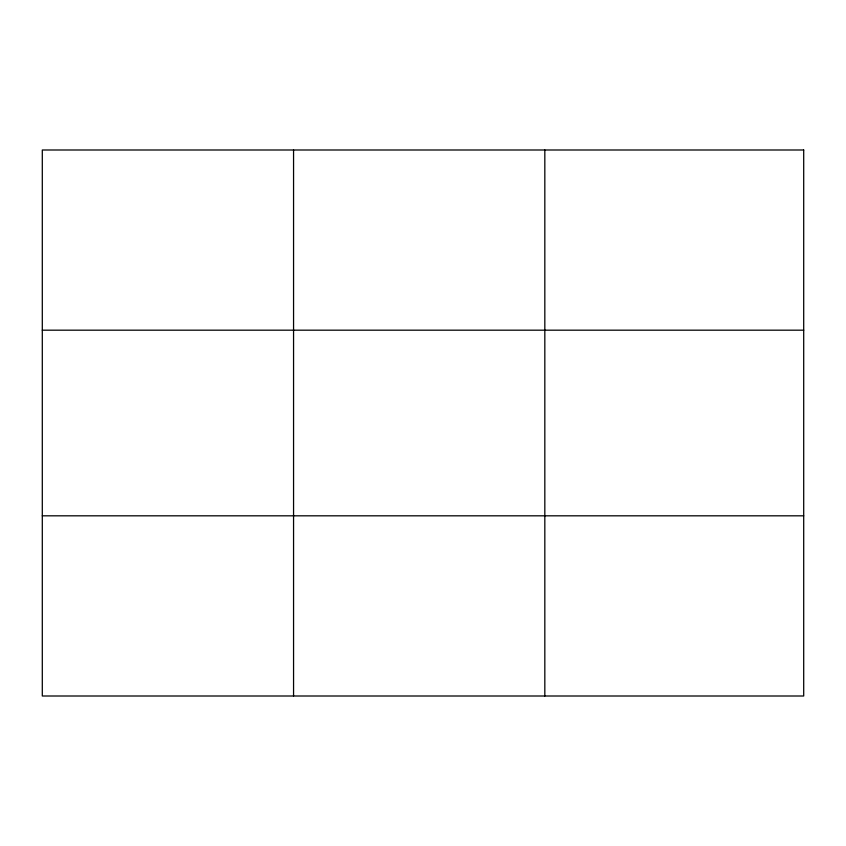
<?xml version="1.0" encoding="UTF-8"?>
<svg xmlns="http://www.w3.org/2000/svg" width="846" height="846" viewBox="0 0 846 846"><rect width="100%" height="100%" fill="white"/><g stroke="black" fill="none" stroke-linecap="round" stroke-linejoin="round"><path stroke-width="1.27" d="M293.562 696.004L293.562 149.996M544.824 696.004L544.824 149.996M42.3 330.183L803.7 330.183M42.3 515.817L803.7 515.817M803.7 149.996L803.7 696.004L42.3 696.004L42.3 149.996L803.7 149.996"/></g></svg>
